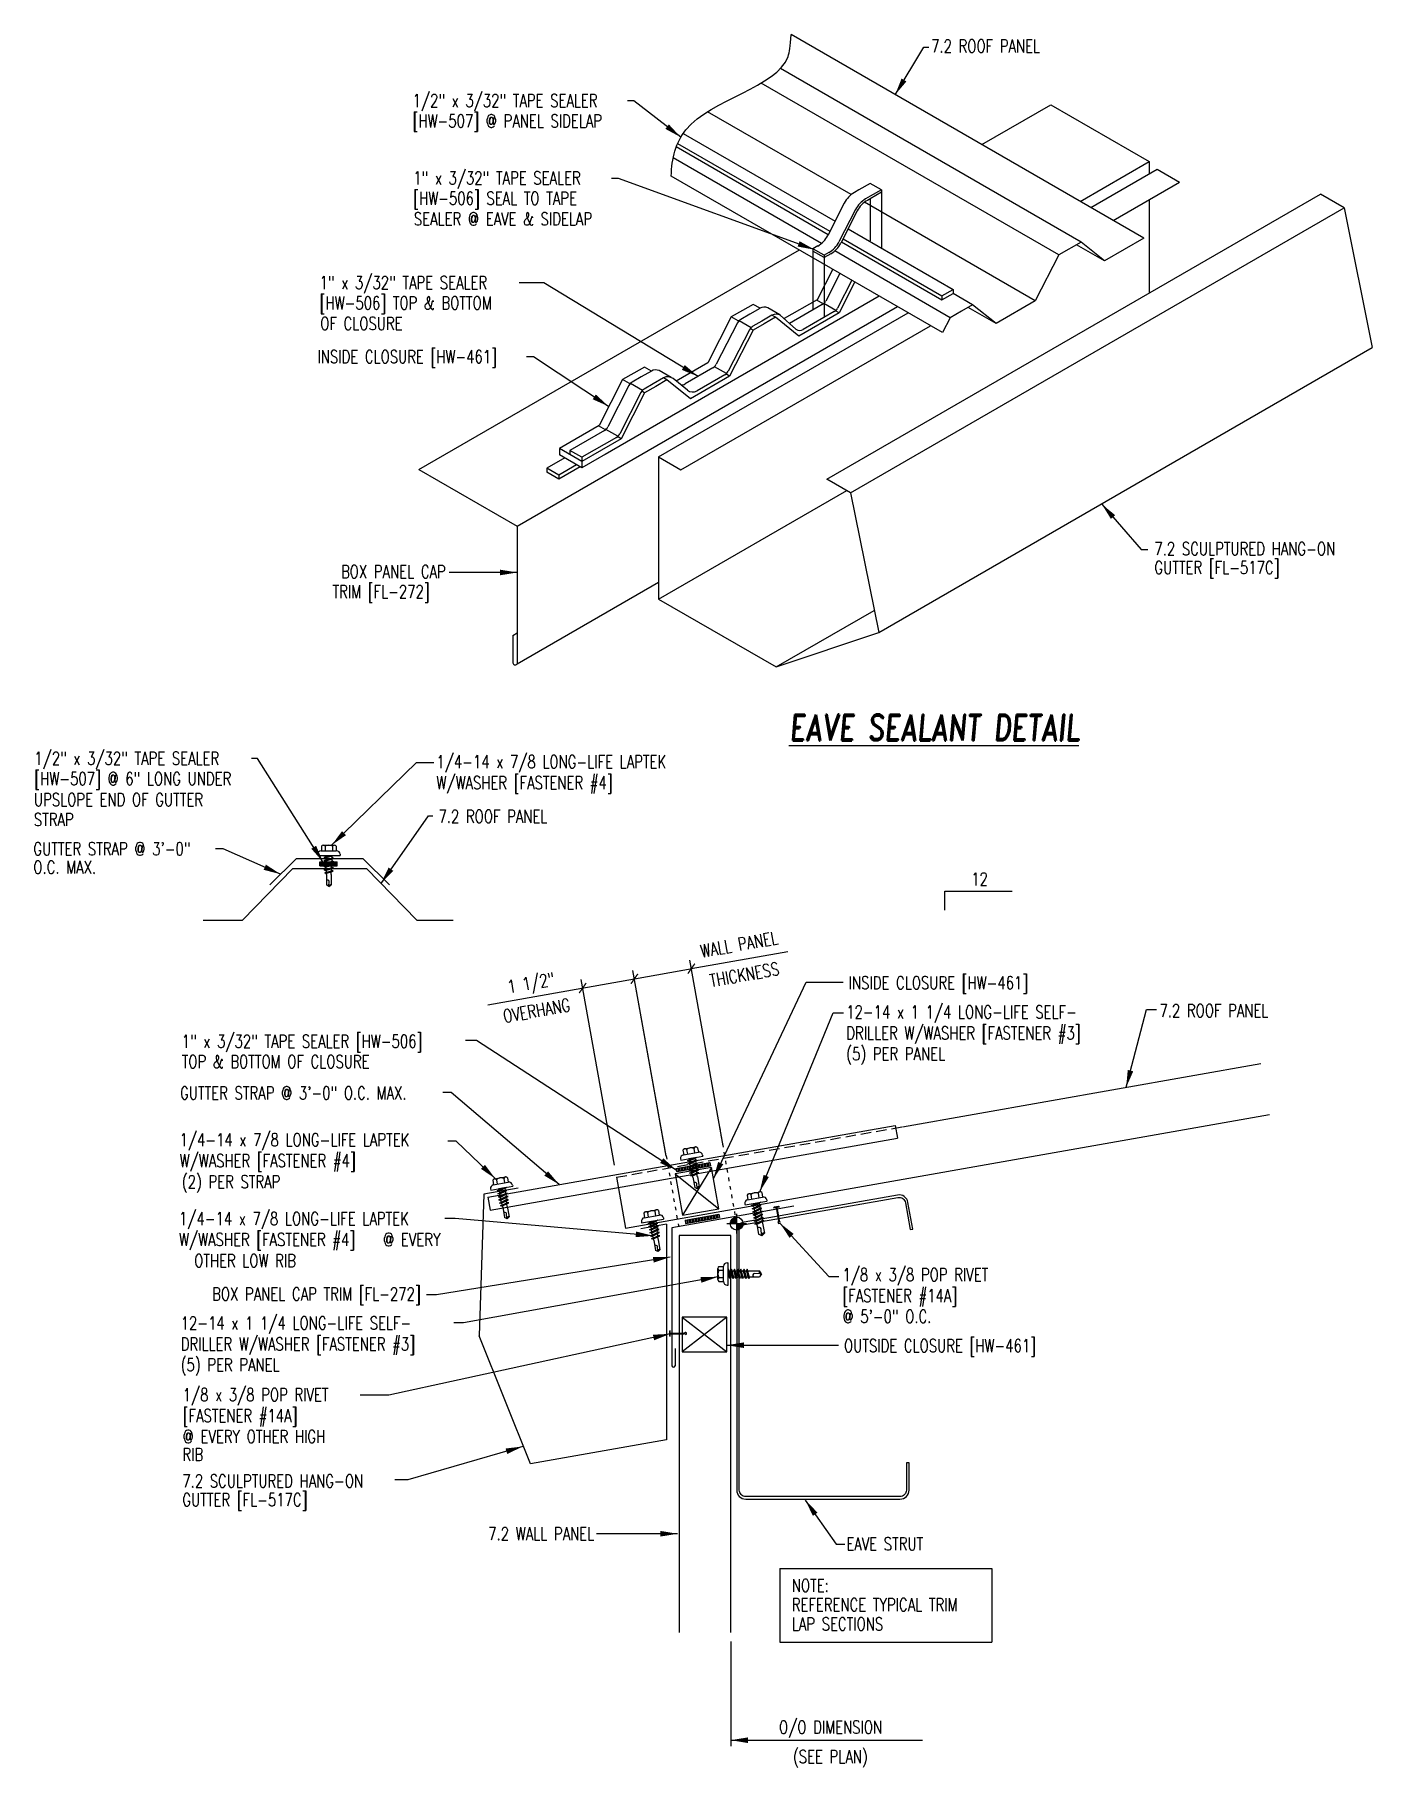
# Model space of a CAD drawing. Extents: x 3.3 to 42.1, y 9 to 59.3.
import ezdxf
from ezdxf.enums import TextEntityAlignment as Align

# ---------------------------------------------------------------- set-up
doc = ezdxf.new("R2010")
doc.units = 0
doc.header["$LTSCALE"] = 4
doc.header["$MEASUREMENT"] = 0
doc.linetypes.add('DOT2', pattern=[0.125, 0, -0.125])
doc.linetypes.add('HIDDEN', pattern=[0.375, 0.25, -0.125])
doc.layers.get('0').update_dxf_attribs({"linetype": 'CONTINUOUS'})
for name, color, linetype in [('CLOSURE', 3, 'CONTINUOUS'), ('DIM', 2, 'CONTINUOUS'), ('DIM-DETAILS', 7, 'CONTINUOUS'), ('FASTENER', 9, 'CONTINUOUS'), ('GRID', 9, 'CONTINUOUS'), ('LABEL', 6, 'CONTINUOUS'), ('MARK', 1, 'CONTINUOUS'), ('PANEL', 11, 'CONTINUOUS'), ('PANEL-S', 11, 'CONTINUOUS'), ('SEALANT', 8, 'CONTINUOUS'), ('SECTION', 11, 'CONTINUOUS'), ('STLA', 12, 'CONTINUOUS'), ('TAPE', 9, 'CONTINUOUS'), ('TEXT', 2, 'CONTINUOUS'), ('TRIM', 6, 'CONTINUOUS')]:
    doc.layers.add(name, color=color, linetype=linetype)
doc.styles.add('ROMAND', font='romand', dxfattribs={"height": 0.075})
doc.styles.add('TEXT', font='SIMPLEX.shx', dxfattribs={"width": 0.75, "height": 0.375})
doc.styles.add('TEXT1', font='ROMANS.shx', dxfattribs={"width": 0.75, "height": 0.375})
doc.dimstyles.new('DETAIL$7', dxfattribs={"dimscale": 4, "dimtxt": 0.375, "dimasz": 0.125, "dimexe": 0.0625, "dimexo": 0.0625, "dimgap": 0.0625, "dimtad": 1, "dimdec": 4, "dimzin": 3, "dimdsep": 46, "dimlunit": 4, "dimtxsty": 'TEXT', "dimblk": 'ARCHTICK', "dimcen": 0.0625, "dimclrd": 7, "dimclre": 7, "dimclrt": 2, "dimadec": 0, "dimazin": 0, "dimtfac": 0.6, "dimtdec": 4, "dimtmove": 0, "dimatfit": 3, "dimfxl": 0, "dimfrac": 2, "dimtolj": 1, "dimtzin": 0, "dimarcsym": 0})

# ---------------------------------------------------------------- blocks, each defined once
blk = doc.blocks.new('fm4')
at = {"layer": 'FASTENER', "color": 12}
for p, q in [((-0.089, 0.018), (0.089, 0.018)), ((0.06, 0.04), (-0.06, 0.04)), ((-0.012, 0.018), (-0.012, -0.373)), ((0.012, 0.018), (0.012, -0.373)), ((-0.02, -0.45), (0.02, -0.45))]:
    blk.add_line(p, q, dxfattribs=at)
for centre, radius, start, end in [((0, -0.066), 0.123, 119.4777, 136.6143), ((0, -0.066), 0.123, 43.3857, 60.5223), ((0, -0.428), 0.03, 143.7655, 228.4038), ((-0.075, -0.373), 0.0625, 323.7655, 0), ((0.075, -0.373), 0.0625, 180, 216.2345), ((0, -0.428), 0.03, 311.5962, 36.2345)]:
    blk.add_arc(centre, radius, start, end, dxfattribs=at)
blk = doc.blocks.new('FD-F14A')
at = {"layer": 'TEXT', "style": 'TEXT1', "width": 0.75}
for s, p in [('1/8 x 3/8 POP RIVET', (0.005, -0.041)), ('[FASTENER #14A]', (0.005, -0.193))]:
    blk.add_text(s, height=0.09375, dxfattribs=at).set_placement(p)
blk.add_attdef('(QUANTITY)', (0.005, -0.344), '', height=0.0938, dxfattribs=at)
blk = doc.blocks.new('fz9')
at = {"layer": 'FASTENER'}
for p, q in [((-0.324, 0.071), (-0.324, 0.037)), ((-0.324, 0.037), (0.324, 0.037)), ((-0.224, 0.171), (0.215, 0.171)), ((-0.215, 0.305), (-0.215, 0.171)), ((-0.161, 0.337), (0.161, 0.337)), ((-0.139, -0.016), (0.046, 0.037)), ((-0.107, 0.305), (-0.107, 0.171)), ((-0.104, -0.036), (0.139, 0.033)), ((-0.086, 0.037), (0.086, 0.037)), ((-0.086, 0.037), (-0.086, -0.001)), ((0.086, 0.037), (0.133, 0.037)), ((0.086, 0.018), (0.086, -0.042)), ((0.107, 0.305), (0.107, 0.171)), ((0.139, 0.033), (0.133, 0.037)), ((0.215, 0.305), (0.215, 0.171)), ((0.324, 0.071), (0.324, 0.037)), ((-0.104, -0.036), (-0.139, -0.016)), ((-0.139, -0.107), (0.104, -0.038)), ((-0.104, -0.127), (-0.139, -0.107)), ((-0.139, -0.198), (0.104, -0.128)), ((-0.104, -0.218), (-0.139, -0.198)), ((-0.139, -0.289), (0.104, -0.219)), ((-0.104, -0.309), (-0.139, -0.289)), ((-0.139, -0.38), (0.104, -0.31)), ((-0.104, -0.4), (-0.139, -0.38)), ((-0.139, -0.47), (0.104, -0.401)), ((-0.104, -0.491), (-0.139, -0.47)), ((-0.139, -0.561), (0.104, -0.492)), ((-0.104, -0.127), (0.139, -0.058)), ((-0.104, -0.218), (0.139, -0.149)), ((-0.104, -0.309), (0.139, -0.239)), ((-0.104, -0.4), (0.139, -0.33)), ((-0.104, -0.491), (0.139, -0.421)), ((-0.086, -0.031), (-0.086, -0.092)), ((-0.086, -0.122), (-0.086, -0.183)), ((-0.086, -0.213), (-0.086, -0.274)), ((-0.086, -0.304), (-0.086, -0.364)), ((-0.086, -0.395), (-0.086, -0.455)), ((-0.086, -0.486), (-0.086, -0.546)), ((0.086, -0.073), (0.086, -0.133)), ((0.086, -0.164), (0.086, -0.224)), ((0.086, -0.255), (0.086, -0.315)), ((0.086, -0.345), (0.086, -0.406)), ((0.086, -0.436), (0.086, -0.497)), ((0.139, -0.058), (0.104, -0.038)), ((0.139, -0.149), (0.104, -0.128)), ((0.139, -0.239), (0.104, -0.219)), ((0.139, -0.33), (0.104, -0.31)), ((0.139, -0.421), (0.104, -0.401)), ((0.139, -0.512), (0.104, -0.492)), ((-0.104, -0.581), (-0.139, -0.561)), ((-0.104, -0.581), (0.139, -0.512)), ((-0.086, -0.577), (-0.086, -0.869)), ((0, -0.929), (-0.086, -0.869)), ((-0.002, -0.914), (0.014, -0.727)), ((0, -0.929), (0.086, -0.869)), ((0.086, -0.527), (0.086, -0.869))]:
    blk.add_line(p, q, dxfattribs=at)
for centre, radius, start, end in [((-0.224, 0.071), 0.1, 90, 180), ((-0.161, 0.274), 0.0628, 29.8754, 150.1246), ((0, 0.141), 0.196, 56.9974, 123.0026), ((0.161, 0.274), 0.0628, 29.8754, 150.1246), ((0.224, 0.071), 0.1, 0, 90), ((-0.046, -0.739), 0.0615, 11.1445, 130.906), ((0.054, -0.915), 0.0563, 55.4585, 194.8454)]:
    blk.add_arc(centre, radius, start, end, dxfattribs=at)
blk = doc.blocks.new('wp')
at = {"layer": 'SECTION'}
for p, q in [((-0.096, 0), (0.096, 0)), ((0, -0.096), (0, 0.096))]:
    blk.add_line(p, q, dxfattribs=at)
at = {"layer": 'SECTION', "const_width": 0.0625}
for points in [[(0, 0.031, 0.414214), (-0.031, 0, 1)], [(0, -0.031, 0.414214), (0.031, 0, 1)]]:
    blk.add_lwpolyline(points, format="xyb", dxfattribs=at)
at = {"layer": 'SECTION'}
blk.add_circle((0, 0), 0.0625, dxfattribs=at)
blk = doc.blocks.new('_ArchTick')
at = {"color": 0, "const_width": 0.15}
blk.add_lwpolyline([(-0.5, -0.5), (0.5, 0.5)], dxfattribs=at)
blk = doc.blocks.new('A$C30686E82')
for p, q in [((-2.715, 0.761), (3.437, 0.761)), ((-2.715, 0.761), (-2.715, -1.379)), ((3.437, 0.761), (3.437, -1.379)), ((-2.715, -1.379), (3.437, -1.379))]:
    blk.add_line(p, q)
at = {"layer": 'TEXT', "style": 'TEXT1', "width": 0.75}
for s, p in [('NOTE:', (-2.368, 0.081)), ('REFERENCE TYPICAL TRIM', (-2.368, -0.477)), ('LAP SECTIONS', (-2.368, -1.035))]:
    blk.add_text(s, height=0.375, dxfattribs=at).set_placement(p)
blk = doc.blocks.new('slopl1')
at = {"layer": 'MARK', "color": 6}
blk.add_lwpolyline([(0, 0), (0, 0.137), (0.487, 0.137)], dxfattribs=at)
at = {"layer": 'MARK', "color": 2, "style": 'TEXT1', "width": 0.75}
blk.add_text('12', height=0.0938, dxfattribs=at).set_placement((0.191, 0.178))
blk.add_attdef('SLOPL1', text='', height=0.0938, dxfattribs=at).set_placement((-0.055, 0.024), align=Align.RIGHT)
blk = doc.blocks.new('FD-F4')
at = {"layer": 'TEXT', "style": 'TEXT1', "width": 0.75}
for s, p in [('1/4-14 x 7/8 LONG-LIFE LAPTEK', (0.005, -0.041)), ('W/WASHER [FASTENER #4]', (0.005, -0.193))]:
    blk.add_text(s, height=0.09375, dxfattribs=at).set_placement(p)
blk.add_attdef('(QUANTITY)', (1.485, -0.193), '', height=0.0938, dxfattribs=at)
blk = doc.blocks.new('FD-F3')
at = {"layer": 'TEXT', "style": 'TEXT1', "width": 0.75}
for s, p in [('12-14 x 1 1/4 LONG-LIFE SELF-', (0.005, -0.041)), ('DRILLER W/WASHER [FASTENER #3]', (0.005, -0.193))]:
    blk.add_text(s, height=0.09375, dxfattribs=at).set_placement(p)
blk.add_attdef('(QUANTITY)', (0.005, -0.344), '', height=0.0938, dxfattribs=at)
blk = doc.blocks.new('A$C6938402A')
at = {"layer": 'TAPE'}
h = blk.add_hatch(dxfattribs=at)
h.set_pattern_fill('DOTS', color=256, scale=0.35, angle=270, style=0)
h.set_pattern_definition([(270, (-22.332364, -26.379487), (0.021875, -0.0109375), [0, -0.021875])])
h.paths.add_polyline_path([(-0.563, -0.04), (-0.547, -0.132), (0.438, 0.041), (0.422, 0.134)])
at = {"layer": 'SEALANT'}
for p, q in [((-0.563, -0.04), (0.422, 0.134)), ((-0.547, -0.132), (0.438, 0.041)), ((0.422, 0.134), (0.438, 0.041)), ((-0.563, -0.04), (-0.547, -0.132))]:
    blk.add_line(p, q, dxfattribs=at)
blk = doc.blocks.new('LAY-LAB')
at = {"layer": 'LABEL', "color": 6, "style": 'ROMAND', "oblique": 5, "width": 0.75}
blk.add_attdef('LAY-LAB', (0.017, 0.036), '', height=0.188, dxfattribs=at)
blk = doc.blocks.new('A$C737C3CF5')
at = {"layer": 'TRIM'}
for p, q in [((-7.738, 1.596), (4.08, 3.679)), ((4.08, 3.679), (4.145, 3.31)), ((-7.672, 1.226), (4.145, 3.31)), ((-7.738, 1.596), (-7.672, 1.226))]:
    blk.add_line(p, q, dxfattribs=at)
blk = doc.blocks.new('fz5')
at = {"layer": 'FASTENER'}
for p, q in [((-0.326, 0.071), (-0.326, 0.037)), ((-0.326, 0.037), (0.322, 0.037)), ((-0.226, 0.171), (0.214, 0.171)), ((-0.217, 0.305), (-0.217, 0.171)), ((-0.163, 0.337), (0.159, 0.337)), ((-0.141, -0.014), (0.037, 0.037)), ((-0.108, 0.305), (-0.108, 0.171)), ((-0.105, -0.034), (0.137, 0.035)), ((-0.088, 0.037), (-0.088, 0.001)), ((-0.088, 0.037), (0.085, 0.037)), ((0.085, 0.037), (0.134, 0.037)), ((0.085, 0.02), (0.085, -0.041)), ((0.105, 0.305), (0.105, 0.171)), ((0.137, 0.035), (0.134, 0.037)), ((0.214, 0.305), (0.214, 0.171)), ((0.322, 0.071), (0.322, 0.037)), ((-0.105, -0.034), (-0.141, -0.014)), ((-0.141, -0.105), (0.102, -0.036)), ((-0.105, -0.125), (-0.141, -0.105)), ((-0.141, -0.196), (0.102, -0.127)), ((-0.105, -0.216), (-0.141, -0.196)), ((-0.141, -0.287), (0.102, -0.217)), ((-0.105, -0.307), (-0.141, -0.287)), ((-0.141, -0.378), (0.102, -0.308)), ((-0.105, -0.398), (-0.141, -0.378)), ((-0.122, -0.463), (0.089, -0.403)), ((-0.086, -0.483), (-0.122, -0.463)), ((-0.105, -0.125), (0.137, -0.056)), ((-0.105, -0.216), (0.137, -0.147)), ((-0.105, -0.307), (0.137, -0.238)), ((-0.105, -0.398), (0.137, -0.328)), ((-0.088, -0.029), (-0.088, -0.09)), ((-0.088, -0.12), (-0.088, -0.181)), ((-0.084, -0.27), (-0.088, -0.211)), ((-0.086, -0.483), (0.124, -0.423)), ((-0.078, -0.36), (-0.082, -0.3)), ((-0.071, -0.449), (-0.075, -0.389)), ((-0.066, -0.516), (-0.069, -0.478)), ((0.063, -0.515), (0.068, -0.439)), ((0.071, -0.408), (0.075, -0.346)), ((0.077, -0.315), (0.082, -0.253)), ((0.084, -0.223), (0.085, -0.211)), ((0.085, -0.071), (0.085, -0.131)), ((0.085, -0.162), (0.085, -0.211)), ((0.124, -0.423), (0.089, -0.403)), ((0.137, -0.056), (0.102, -0.036)), ((0.137, -0.147), (0.102, -0.127)), ((0.137, -0.238), (0.102, -0.217)), ((0.137, -0.328), (0.102, -0.308)), ((-0.066, -0.516), (-0.066, -0.82)), ((-0.002, -0.866), (-0.066, -0.82)), ((-0.003, -0.854), (0.009, -0.714)), ((-0.002, -0.866), (0.063, -0.82)), ((0.063, -0.516), (0.063, -0.82))]:
    blk.add_line(p, q, dxfattribs=at)
for centre, radius, start, end in [((-0.226, 0.071), 0.1, 90, 180), ((-0.163, 0.274), 0.0628, 29.8754, 150.1246), ((-0.002, 0.141), 0.196, 56.9974, 123.0026), ((0.159, 0.274), 0.0628, 29.8754, 150.1246), ((0.222, 0.071), 0.1, 0, 90), ((-0.036, -0.723), 0.0461, 11.1445, 130.906), ((0.039, -0.855), 0.0422, 55.4585, 194.8454), ((0.073, -0.516), 0.01, 175.9484, 180)]:
    blk.add_arc(centre, radius, start, end, dxfattribs=at)
blk = doc.blocks.new('A$C22B817AC')
at = {"layer": 'TAPE'}
h = blk.add_hatch(dxfattribs=at)
h.set_pattern_fill('DOTS', color=256, scale=0.35, angle=270, style=0)
h.set_pattern_definition([(270, (-46.173024, -15.338993), (0.021875, -0.0109375), [0, -0.021875])])
h.paths.add_polyline_path([(-1.948, 1.156), (-1.928, 1.267), (-2.421, 1.354), (-2.44, 1.243)])
for p, q in [((-2.44, 1.243), (-2.421, 1.354)), ((-2.44, 1.243), (-1.948, 1.156)), ((-2.421, 1.354), (-1.928, 1.267)), ((-1.948, 1.156), (-1.928, 1.267))]:
    blk.add_line(p, q, dxfattribs=at)

msp = doc.modelspace()

# ---------------------------------------------------------------- linework, layer by layer
at = {"layer": 'CLOSURE'}
for p, q in [((26.458, 52.465), (26.005, 51.581)), ((27.099, 52.095), (26.64, 51.197)), ((27.809, 51.685), (19.851, 47.091)), ((24.148, 51.446), (23.838, 51.267)), ((24.348, 51.331), (24.148, 51.446)), ((26.005, 51.581), (25.051, 51.031)), ((26.187, 51.459), (25.99, 51.572)), ((23.513, 51.08), (22.832, 49.749)), ((23.838, 51.267), (23.513, 51.08)), ((23.713, 50.964), (23.513, 51.08)), ((24.472, 50.884), (24.148, 50.696)), ((24.797, 51.071), (24.472, 50.884)), ((24.797, 51.071), (24.695, 51.13)), ((25.478, 50.527), (24.797, 51.071)), ((26.64, 51.197), (25.478, 50.527)), ((26.64, 51.197), (26.535, 51.258)), ((24.148, 50.696), (23.466, 49.365)), ((24.148, 50.696), (24.065, 50.744)), ((20.688, 49.449), (20.363, 49.261)), ((20.998, 49.628), (20.688, 49.449)), ((21.198, 49.512), (20.998, 49.628)), ((21.647, 49.253), (21.546, 49.312)), ((22.832, 49.749), (21.914, 49.219)), ((23.466, 49.365), (22.329, 48.709)), ((23.466, 49.365), (23.361, 49.426)), ((20.363, 49.261), (19.682, 47.931)), ((20.998, 48.878), (20.317, 47.547)), ((20.564, 49.146), (20.363, 49.261)), ((20.998, 48.878), (20.915, 48.926)), ((21.323, 49.065), (20.998, 48.878)), ((21.647, 49.253), (21.323, 49.065)), ((22.329, 48.709), (21.647, 49.253)), ((19.682, 47.931), (18.53, 47.265)), ((21.323, 47.94), (19.179, 46.703)), ((19.865, 47.808), (19.667, 47.922)), ((19.179, 46.89), (18.53, 47.265)), ((18.53, 47.265), (18.53, 47.078)), ((20.317, 47.547), (19.179, 46.89)), ((20.317, 47.547), (20.212, 47.608)), ((19.179, 46.703), (18.53, 47.078)), ((19.179, 46.89), (19.179, 46.703)), ((22.937, 26.408), (21.891, 26.224)), ((21.891, 26.224), (22.104, 25.02)), ((21.891, 26.224), (23.149, 25.204)), ((22.937, 26.408), (22.104, 25.02)), ((23.149, 25.204), (22.937, 26.408)), ((22.104, 25.02), (23.149, 25.204)), ((22.089, 22.06), (22.089, 21.06)), ((23.387, 22.06), (22.089, 22.06)), ((22.089, 22.06), (23.387, 21.06)), ((23.387, 22.06), (22.089, 21.06)), ((23.387, 21.06), (23.387, 22.06)), ((22.089, 21.06), (23.387, 21.06))]:
    msp.add_line(p, q, dxfattribs=at)
at = {"layer": 'DIM', "color": 7}
msp.add_line((23.499, 12.647), (23.499, 9.613), dxfattribs=at)
at = {"layer": 'DIM-DETAILS', "linetype": 'DOT2', "ltscale": 0.3}
for p, q in [((23.631, 25.026), (23.128, 27.882)), ((21.625, 26.74), (21.989, 24.678))]:
    msp.add_line(p, q, dxfattribs=at)
at = {"layer": 'GRID', "ltscale": 0.1}
for p, q in [((25.885, 52.99), (25.885, 51.281)), ((26.21, 52.873), (26.21, 51.067))]:
    msp.add_line(p, q, dxfattribs=at)
at = {"layer": 'PANEL'}
for p, q in [((28.486, 27.587), (38.873, 29.419)), ((20.447, 24.647), (39.133, 27.942)), ((20.186, 26.124), (20.447, 24.647)), ((23.499, 24.431), (21.999, 24.431)), ((21.999, 24.431), (21.999, 12.911)), ((23.499, 12.911), (23.499, 24.431))]:
    msp.add_line(p, q, dxfattribs=at)
at = {"layer": 'PANEL', "linetype": 'HIDDEN', "ltscale": 0.3}
msp.add_line((20.186, 26.124), (28.486, 27.587), dxfattribs=at)
at = {"layer": 'PANEL-S'}
for p, q in [((35.483, 53.365), (25.255, 59.271)), ((33.015, 52.878), (24.377, 57.865)), ((33.665, 53.253), (24.94, 58.289)), ((26.995, 54.629), (22.827, 57.035)), ((26.13, 53.216), (21.83, 55.699)), ((29.644, 50.626), (21.774, 55.169)), ((32.334, 51.547), (27.379, 54.407)), ((35.483, 53.365), (34.346, 52.708)), ((29.865, 51.059), (26.514, 52.994)), ((33.015, 52.878), (32.334, 51.547)), ((33.665, 53.253), (33.015, 52.878)), ((34.346, 52.708), (33.534, 53.177)), ((34.346, 52.708), (33.665, 53.253)), ((30.515, 51.434), (29.95, 51.761)), ((30.515, 51.434), (30.19, 51.247)), ((31.196, 50.89), (30.384, 51.359)), ((31.196, 50.89), (30.515, 51.434)), ((32.334, 51.547), (31.196, 50.89)), ((29.865, 51.059), (29.644, 50.626)), ((30.19, 51.247), (29.865, 51.059))]:
    msp.add_line(p, q, dxfattribs=at)
msp.add_lwpolyline([(8.194, 33.578), (9.336, 33.578), (10.79, 35.078), (12.936, 35.078), (14.39, 33.578), (15.447, 33.578)], dxfattribs=at)
msp.add_open_spline([(21.774, 55.169), (21.787, 55.681), (22.164, 57.277), (25.117, 57.79), (25.224, 58.911), (25.255, 59.271)], degree=3, knots=[1.992041, 1.992041, 1.992041, 1.992041, 3.98318, 8.842634, 9.555001, 9.555001, 9.555001, 9.555001], dxfattribs=at)
at = {"layer": 'SEALANT'}
for p, q in [((29.625, 51.573), (29.95, 51.761)), ((29.625, 51.691), (29.625, 51.573))]:
    msp.add_line(p, q, dxfattribs=at)
at = {"layer": 'STLA'}
msp.add_lwpolyline([(28.778, 24.617), (28.641, 25.393, 0.414214), (28.337, 25.605), (23.888, 24.821, 0.36397), (23.671, 24.563), (23.671, 17.045, 0.414214), (23.933, 16.783), (28.409, 16.783, 0.414214), (28.671, 17.045), (28.671, 17.833), (28.596, 17.833), (28.596, 17.045, -0.414214), (28.409, 16.857), (23.933, 16.857, -0.414214), (23.746, 17.045), (23.746, 24.563, -0.36397), (23.901, 24.747), (28.35, 25.532, -0.414214), (28.567, 25.38), (28.704, 24.604)], format="xyb", close=True, dxfattribs=at)
at = {"layer": 'TAPE'}
for p, q in [((22.116, 56.401), (26.524, 53.856)), ((21.92, 56.021), (26.329, 53.476)), ((21.958, 56.117), (26.375, 53.567)), ((27.544, 54.955), (27.219, 54.768)), ((27.868, 54.768), (27.544, 54.955)), ((26.793, 54.383), (26.314, 53.446)), ((27.219, 54.768), (27.086, 54.691)), ((27.544, 54.58), (27.411, 54.503)), ((27.596, 54.54), (27.462, 54.463)), ((27.868, 54.768), (27.544, 54.58)), ((27.868, 54.697), (27.544, 54.51)), ((27.544, 54.51), (27.544, 53.293)), ((27.868, 54.768), (27.868, 54.697)), ((27.868, 54.697), (27.868, 53.08)), ((27.118, 54.196), (26.638, 53.259)), ((27.17, 54.155), (26.69, 53.219)), ((26.756, 53.347), (29.625, 51.691)), ((26.904, 53.636), (29.95, 51.878)), ((26.021, 53.139), (25.885, 53.06)), ((26.21, 52.873), (25.885, 53.06)), ((25.885, 53.06), (25.885, 52.99)), ((26.21, 52.802), (25.885, 52.99)), ((26.346, 52.951), (26.21, 52.873)), ((26.398, 52.911), (26.21, 52.802)), ((26.21, 52.873), (26.21, 52.802)), ((26.71, 53.256), (29.625, 51.573)), ((26.666, 52.345), (26.253, 51.539)), ((27.013, 52.145), (26.6, 51.339)), ((29.625, 51.691), (29.95, 51.878)), ((29.95, 51.878), (29.95, 51.761)), ((24.347, 51.33), (24.052, 51.16)), ((24.919, 51.142), (24.572, 51.343)), ((26.155, 51.437), (25.208, 50.889)), ((26.549, 51.27), (26.201, 51.471)), ((23.694, 50.907), (23.08, 49.707)), ((24.087, 50.769), (23.74, 50.97)), ((24.052, 51.16), (23.791, 51.009)), ((24.399, 50.959), (24.138, 50.809)), ((24.695, 51.13), (24.399, 50.959)), ((25.391, 50.724), (24.937, 51.134)), ((26.503, 51.236), (25.602, 50.716)), ((24.041, 50.706), (23.427, 49.507)), ((20.902, 49.341), (20.642, 49.191)), ((21.198, 49.512), (20.902, 49.341)), ((21.545, 49.311), (21.25, 49.141)), ((21.77, 49.324), (21.422, 49.524)), ((22.241, 48.959), (21.826, 49.29)), ((22.982, 49.604), (22.174, 49.138)), ((23.329, 49.404), (22.522, 48.938)), ((23.373, 49.436), (23.026, 49.637)), ((20.544, 49.088), (19.93, 47.889)), ((20.891, 48.888), (20.277, 47.688)), ((20.937, 48.951), (20.59, 49.151)), ((21.25, 49.141), (20.989, 48.99)), ((19.833, 47.786), (18.832, 47.208)), ((20.224, 47.618), (19.876, 47.818)), ((20.18, 47.586), (19.179, 47.008)), ((18.681, 46.99), (18.164, 46.692)), ((19.028, 46.79), (18.511, 46.492)), ((19.179, 47.008), (18.832, 47.208)), ((18.832, 47.208), (18.832, 47.091)), ((19.179, 47.008), (19.179, 46.89)), ((18.511, 46.492), (18.164, 46.692)), ((18.164, 46.692), (18.164, 46.574)), ((18.511, 46.374), (18.164, 46.574)), ((19.13, 46.731), (18.511, 46.374)), ((18.511, 46.492), (18.511, 46.374))]:
    msp.add_line(p, q, dxfattribs=at)
for centre, radius, start, end in [((27.461, 54.041), 0.75, 120, 152.8916), ((27.786, 53.854), 0.75, 120, 152.8916), ((27.837, 53.814), 0.75, 120, 152.8916), ((25.646, 53.788), 0.75, 300, 332.8916), ((25.971, 53.601), 0.75, 300, 332.8916), ((26.023, 53.56), 0.75, 300, 332.8916), ((24.472, 51.114), 0.25, 66.4852, 120), ((26.03, 51.653), 0.25, 300, 332.8916), ((26.378, 51.453), 0.25, 300, 332.8916), ((23.916, 50.793), 0.25, 120, 152.8916), ((24.263, 50.592), 0.25, 120, 152.8916), ((24.82, 50.913), 0.25, 61.8506, 120), ((25.502, 50.868), 0.182, 232.4218, 303.5534), ((21.323, 49.295), 0.25, 66.4852, 120), ((21.67, 49.095), 0.25, 51.3833, 120), ((22.857, 49.821), 0.25, 300, 332.8916), ((23.204, 49.621), 0.25, 300, 332.8916), ((20.767, 48.974), 0.25, 120, 152.8916), ((21.114, 48.774), 0.25, 120, 152.8916), ((22.049, 49.355), 0.25, 271.9424, 300), ((22.397, 49.154), 0.25, 231.3833, 300), ((19.708, 48.003), 0.25, 300, 332.8916), ((20.055, 47.802), 0.25, 300, 332.8916)]:
    msp.add_arc(centre, radius, start, end, dxfattribs=at)
at = {"layer": 'TEXT', "color": 7}
for p, q in [((20.703, 31.877), (22.378, 32.177)), ((23.278, 27.029), (22.311, 32.419)), ((22.355, 32.173), (25.154, 32.674)), ((16.452, 31.124), (20.703, 31.877)), ((20.125, 26.473), (19.159, 31.856)), ((21.625, 26.74), (20.659, 32.123)), ((21.626, 26.733), (20.659, 32.123)), ((20.703, 31.877), (22.112, 32.13))]:
    msp.add_line(p, q, dxfattribs=at)
at = {"layer": 'TRIM'}
for p, q in [((30.782, 56.079), (32.787, 57.237)), ((32.787, 57.237), (35.636, 55.592)), ((33.632, 54.434), (35.636, 55.592)), ((33.941, 54.256), (35.871, 55.37)), ((35.636, 55.592), (35.636, 55.234)), ((35.871, 55.37), (36.521, 54.995)), ((34.591, 53.881), (36.521, 54.995)), ((26.288, 46.377), (40.608, 54.644)), ((35.636, 54.484), (35.636, 51.774)), ((41.291, 54.249), (40.608, 54.644)), ((26.972, 45.982), (41.291, 54.249)), ((41.291, 54.249), (42.112, 50.191)), ((14.453, 46.652), (25.49, 53.024)), ((17.303, 45.007), (28.34, 51.379)), ((21.406, 47.018), (28.649, 51.2)), ((22.055, 46.643), (29.298, 50.825)), ((27.793, 41.924), (42.112, 50.191)), ((21.406, 47.018), (21.406, 42.893)), ((21.406, 47.018), (22.055, 46.643)), ((14.453, 46.652), (17.303, 45.007)), ((26.972, 45.982), (26.288, 46.377)), ((21.406, 42.893), (26.864, 46.045)), ((26.972, 45.982), (27.793, 41.924)), ((17.303, 45.007), (17.303, 41.014)), ((17.303, 41.014), (21.406, 43.383)), ((21.406, 42.893), (24.816, 40.925)), ((24.816, 40.925), (27.663, 42.568)), ((17.179, 41.841), (17.303, 41.912)), ((17.179, 41.841), (17.179, 41.067)), ((24.816, 40.925), (27.793, 41.924)), ((10.9, 35.371), (10.127, 34.605)), ((10.9, 35.371), (12.825, 35.371)), ((12.825, 35.371), (13.599, 34.605)), ((17.328, 25.803), (16.339, 25.628)), ((16.339, 25.628), (16.196, 21.519)), ((25.327, 25.278), (21.79, 24.654)), ((21.633, 24.755), (20.895, 24.624)), ((21.633, 24.755), (21.633, 18.505)), ((21.79, 24.654), (21.79, 20.654)), ((17.694, 17.81), (16.196, 21.519)), ((21.883, 21.154), (21.883, 20.654)), ((21.633, 18.505), (17.694, 17.81))]:
    msp.add_line(p, q, dxfattribs=at)
for centre, radius, start, end in [((17.247, 41.055), 0.069, 170.0783, 324.2188), ((21.837, 20.66), 0.0472, 187.1296, 352.8704)]:
    msp.add_arc(centre, radius, start, end, dxfattribs=at)

# ---------------------------------------------------------------- block references
msp.add_blockref('A$C30686E82', (27.638, 14.009))
at = {"layer": 'FASTENER'}
msp.add_blockref('fz5', (11.842, 35.42), dxfattribs=at)
for name, p, rotation in [('fz5', (22.378, 26.64), 9.99999999999983), ('fz5', (16.862, 25.769), 9.99999999999983), ('fz9', (24.238, 25.338), 9.999999999999792), ('fz5', (21.242, 24.816), 9.99999999999983), ('fm4', (24.829, 25.227), 9.999999999999872), ('fz9', (23.463, 23.316), 90), ('fm4', (21.764, 21.59), 90)]:
    msp.add_blockref(name, p, dxfattribs=dict(at, rotation=rotation))
at = {"layer": 'LABEL', "xscale": 4, "yscale": 4, "zscale": 4}
msp.add_blockref('LAY-LAB', (25.131, 38.652), dxfattribs=at).add_auto_attribs({'LAY-LAB': '%%UEAVE SEALANT DETAIL'})
at = {"layer": 'MARK', "xscale": 4, "yscale": 4, "zscale": 4}
msp.add_blockref('slopl1', (29.712, 33.869), dxfattribs=at)
at = {"layer": 'PANEL'}
msp.add_blockref('A$C737C3CF5', (24.19, 23.944), dxfattribs=at)
at = {"layer": 'TEXT'}
for name, p, xscale, yscale, zscale in [('FD-F4', (14.94, 38.151), 4, 4, 4), ('FD-F4', (7.488, 27.184), 4, 4, 4), ('wp', (23.671, 24.776), 3, 3, 3)]:
    msp.add_blockref(name, p, dxfattribs=dict(at, xscale=xscale, yscale=yscale, zscale=zscale))
at = {"layer": 'TEXT', "rotation": 10}
msp.add_blockref('A$C22B817AC', (14.197, 34.36), dxfattribs=at)
at = {"layer": 'TEXT', "color": 7, "yscale": 0.25, "zscale": 0.25}
for p, xscale, rotation in [((22.355, 32.173), 0.2499999999999999, 10.17465224019914), ((19.203, 31.61), 0.2499999999999999, 190.1746522401991), ((20.703, 31.877), 0.25, 10.17465224019912), ((20.703, 31.877), 0.25, 190.1746522401992)]:
    msp.add_blockref('_ArchTick', p, dxfattribs=dict(at, xscale=xscale, rotation=rotation))
at = {"layer": 'TEXT', "xscale": 4, "yscale": 4, "zscale": 4}
for name, p, values in [('FD-F3', (26.829, 30.89), {'(QUANTITY)': '(5) PER PANEL'}), ('FD-F4', (7.472, 24.899), {'(QUANTITY)': '@ EVERY'}), ('FD-F14A', (26.719, 23.271), {'(QUANTITY)': '@ 5\'-0" O.C.'}), ('FD-F3', (7.521, 21.868), {'(QUANTITY)': '(5) PER PANEL'}), ('FD-F14A', (7.579, 19.788), {'(QUANTITY)': '@ EVERY OTHER HIGH'})]:
    msp.add_blockref(name, p, dxfattribs=at).add_auto_attribs(values)
at = {"layer": 'TEXT'}
for p in [(22.471, 26.415), (22.735, 24.914)]:
    msp.add_blockref('A$C6938402A', p, dxfattribs=at)

# ---------------------------------------------------------------- texts
at = {"layer": 'TEXT', "style": 'TEXT1', "width": 0.75}
for s, p in [('7.2 ROOF PANEL', (29.313, 58.752)), ('1/2" x 3/32" TAPE SEALER ', (14.269, 57.171)), ('[HW-507] @ PANEL SIDELAP', (14.269, 56.581)), ('1" x 3/32" TAPE SEALER ', (14.288, 54.926)), ('[HW-506] SEAL TO TAPE', (14.288, 54.336)), ('SEALER @ EAVE & SIDELAP', (14.306, 53.739)), ('1" x 3/32" TAPE SEALER ', (11.573, 51.89)), ('[HW-506] TOP & BOTTOM', (11.573, 51.3)), ('OF CLOSURE', (11.591, 50.703)), ('INSIDE CLOSURE [HW-461]', (11.509, 49.741)), ('7.2 SCULPTURED HANG-ON', (35.79, 44.167)), ('GUTTER [FL-517C]', (35.79, 43.623)), ('1/2" x 3/32" TAPE SEALER ', (3.295, 38.088)), ('[HW-507] @ 6" LONG UNDER', (3.295, 37.498)), ('UPSLOPE END OF GUTTER', (3.283, 36.89)), ('7.2 ROOF PANEL', (15.021, 36.402)), ('STRAP', (3.28, 36.312)), ('GUTTER STRAP @ 3\'-0"', (3.268, 35.462)), ('O.C. MAX.', (3.268, 34.929)), ('INSIDE CLOSURE [HW-461]', (26.919, 31.575)), ('7.2 ROOF PANEL', (35.938, 30.769)), ('1" x 3/32" TAPE SEALER [HW-506]', (7.572, 29.879)), ('TOP & BOTTOM OF CLOSURE', (7.572, 29.289)), ('GUTTER STRAP @ 3\'-0" O.C. MAX.', (7.524, 28.378)), ('(2) PER STRAP', (7.575, 25.801)), ('OUTSIDE CLOSURE [HW-461]', (26.785, 21.046)), ('RIB', (7.589, 17.89)), ('7.2 SCULPTURED HANG-ON', (7.589, 17.12)), ('GUTTER [FL-517C]', (7.589, 16.576)), ('EAVE STRUT', (26.853, 15.298)), ('O/O DIMENSION', (24.901, 9.979)), ('(SEE PLAN)', (25.303, 9.126))]:
    msp.add_text(s, height=0.375, dxfattribs=at).set_placement(p)
for s, p in [('BOX PANEL CAP ', (15.423, 43.505)), ('TRIM [FL-272]', (14.764, 42.925)), ('OTHER LOW RIB', (10.884, 23.514)), ('BOX PANEL CAP TRIM [FL-272]', (14.504, 22.547)), ('7.2 WALL PANEL', (19.537, 15.591))]:
    msp.add_text(s, height=0.375, dxfattribs=at).set_placement(p, align=Align.RIGHT)
at = {"layer": 'TEXT', "color": 2, "char_height": 0.375, "attachment_point": 5, "rotation": 10.1747, "style": 'TEXT1'}
for s, insert in [('\\A1;WALL PANEL', (23.738, 32.877)), ('\\A1;THICKNESS', (23.893, 32)), ('\\A1;1 1/2"', (17.715, 31.698)), ('\\A1;OVERHANG', (17.866, 30.957))]:
    msp.add_mtext(s, dxfattribs=dict(at, insert=insert))

# ---------------------------------------------------------------- leaders
at = {"layer": 'DIM'}
msp.add_leader([(23.499, 9.788), (29.061, 9.788)], dimstyle='DETAIL$7', dxfattribs=at)
at = {"layer": 'TEXT'}
for points in [[(28.267, 57.525), (29.096, 58.909), (29.244, 58.909)], [(22.048, 56.295), (20.684, 57.354), (20.508, 57.354)], [(25.937, 53.03), (20.244, 55.099), (20.041, 55.099)], [(22.55, 49.355), (18.079, 52.072), (17.356, 52.072)], [(19.956, 48.486), (17.776, 49.925), (17.571, 49.925)], [(34.261, 45.651), (35.409, 44.338), (35.595, 44.338)], [(17.303, 43.667), (16.119, 43.667), (15.326, 43.667)], [(11.668, 35.273), (9.77, 38.271), (9.6, 38.271)], [(11.921, 35.756), (14.385, 38.152), (14.883, 38.152)], [(13.353, 34.648), (14.726, 36.607), (14.859, 36.607)], [(10.438, 34.914), (8.778, 35.645), (8.549, 35.645)], [(22.995, 26.078), (25.684, 31.782), (26.757, 31.782)], [(24.338, 25.697), (26.475, 30.892), (26.772, 30.892)], [(34.97, 28.73), (35.558, 30.991), (35.846, 30.991)], [(21.915, 26.33), (16.125, 30.09), (15.807, 30.09)], [(18.525, 25.906), (15.39, 28.58), (15.151, 28.58)], [(16.672, 26.078), (15.529, 27.17), (15.29, 27.17)], [(21.244, 24.422), (15.508, 24.921), (15.201, 24.921)], [(24.927, 24.788), (26.344, 23.246), (26.634, 23.246)], [(21.746, 23.806), (14.961, 22.705), (14.668, 22.705)], [(23.126, 23.23), (15.741, 21.894), (15.468, 21.894)], [(21.746, 21.578), (13.578, 19.794), (12.752, 19.794)], [(23.387, 21.248), (25.259, 21.248), (26.626, 21.248)], [(17.47, 18.311), (14.132, 17.338), (13.755, 17.338)], [(25.662, 16.754), (26.562, 15.471), (26.809, 15.471)], [(21.955, 15.778), (20.489, 15.778), (19.607, 15.778)]]:
    msp.add_leader(points, dimstyle='DETAIL$7', dxfattribs=at)

doc.saveas('drawing.dxf')
